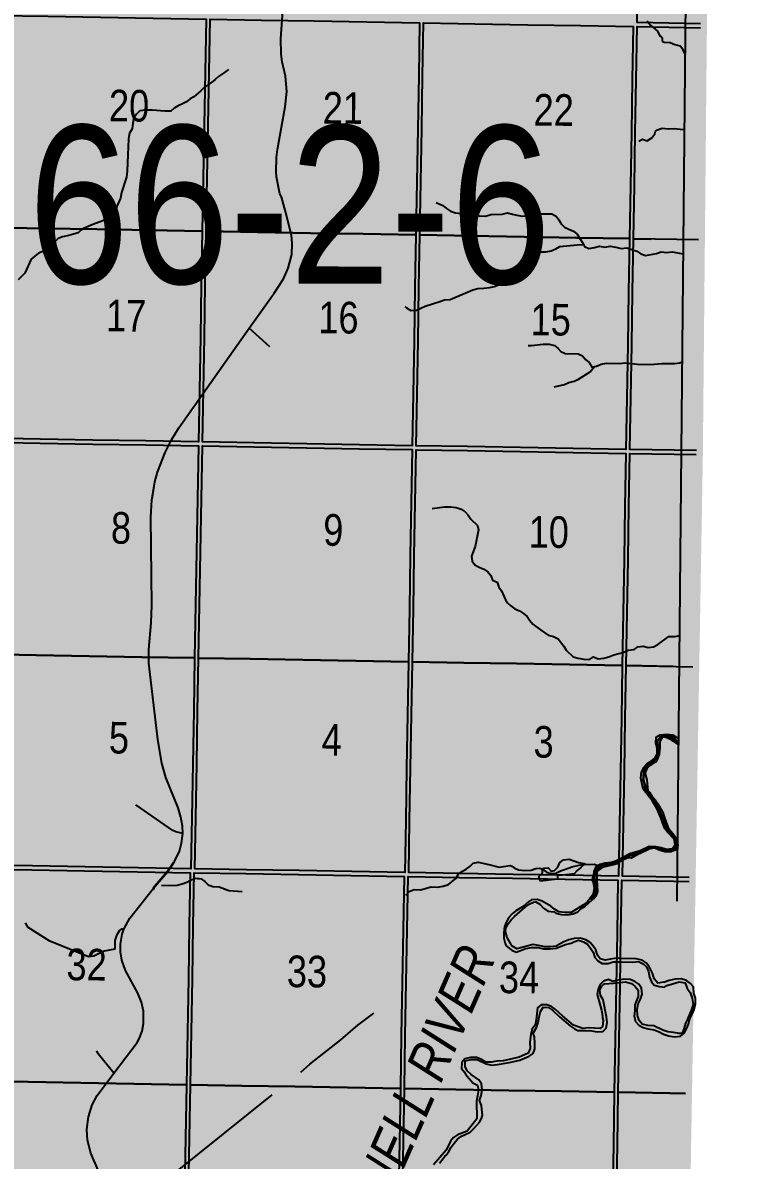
# Model space of a CAD drawing. Extents: x 406396 to 410344, y 6062839 to 6066265.
# Drawn here: x 410088.8 to 410268.8, y 6063190.3 to 6063477.4 of the extents above; entities that cross this region are included whole.
import ezdxf
from ezdxf.enums import TextEntityAlignment as Align

# ---------------------------------------------------------------- set-up
doc = ezdxf.new("R2010")
doc.units = 0
doc.header["$LTSCALE"] = 5
doc.linetypes.add('DASHED2', pattern=[9.525, 6.35, -3.175])
for name, color, linetype in [('Quarters', 8, 'Continuous'), ('RoadSeg', 57, 'DASHED2'), ('T-WATER', 160, 'Continuous'), ('T-WATER-T', 170, 'Continuous')]:
    doc.layers.add(name, color=color, linetype=linetype)
doc.layers.add('ROUTE-MAP-BACKGROUND-H', color=7, linetype='Continuous', true_color=0xf0ebff)
doc.styles.add('120', font='ARIALN.TTF', dxfattribs={"height": 13})
doc.styles.add('80LS', font='ARIALNI.TTF', dxfattribs={"height": 10})

msp = doc.modelspace()

# ---------------------------------------------------------------- hatches: boundary and pattern name
at = {"layer": 'ROUTE-MAP-BACKGROUND-H'}
h = msp.add_hatch(color=256, dxfattribs=at)
h.dxf.hatch_style = 1
h.paths.add_polyline_path([(410258.66, 6063255.58), (410260.58, 6063368.34), (410268.76, 6064233.9), (408843.43, 6064264.01), (408831.79, 6063292.96), (408823.13, 6062965.95), (408855.63, 6062965.09), (408869, 6062964.74), (410253.21, 6062935.45)])

# ---------------------------------------------------------------- linework, layer by layer
at = {"layer": 'Quarters'}
for points in [[(410259.96, 6063477.1), (410244, 6063477.38), (410244.22, 6063490.42), (410244.45, 6063503.81), (410244.68, 6063517.19), (410244.91, 6063530.57), (410249.26, 6063530.49)], [(410259.44, 6063422.56), (410243.06, 6063422.84), (410243.29, 6063436.23), (410243.52, 6063449.61), (410243.75, 6063462.99), (410243.98, 6063476.37), (410259.95, 6063476.09)], [(410258.94, 6063369.36), (410242.15, 6063369.65), (410242.38, 6063382.7), (410242.6, 6063396.08), (410242.83, 6063409.46), (410243.06, 6063422.84), (410247.41, 6063422.77)], [(410253.03, 6063314.91), (410241.22, 6063315.12), (410241.45, 6063328.5), (410241.68, 6063341.88), (410241.91, 6063355.27), (410242.13, 6063368.65), (410258.93, 6063368.35)], [(410257.11, 6063261.63), (410240.31, 6063261.93), (410240.53, 6063274.97), (410240.76, 6063288.36), (410240.99, 6063301.74), (410241.22, 6063315.12), (410258.02, 6063314.83)], [(410256.18, 6063207.1), (410252.22, 6063207.17), (410239.22, 6063207.4), (410239.45, 6063220.78), (410239.68, 6063234.16), (410239.9, 6063247.54), (410240.13, 6063260.93), (410253.13, 6063260.7), (410257.1, 6063260.63)], [(410255.28, 6063153.91), (410251.32, 6063153.98), (410238.31, 6063154.21), (410238.53, 6063167.26), (410238.76, 6063180.64), (410238.99, 6063194.02), (410239.22, 6063207.4), (410252.22, 6063207.17), (410256.18, 6063207.1)]]:
    msp.add_lwpolyline(points, dxfattribs=at)
for points in [[(410134.14, 6063424.75), (410120.82, 6063424.99), (410107.5, 6063425.22), (410094.17, 6063425.45), (410081.19, 6063425.68), (410081.43, 6063439.06), (410081.67, 6063452.44), (410081.92, 6063465.83), (410082.16, 6063479.21), (410095.14, 6063478.98), (410108.46, 6063478.75), (410121.78, 6063478.51), (410135.1, 6063478.28), (410134.86, 6063464.9), (410134.62, 6063451.52), (410134.38, 6063438.13)], [(410188.1, 6063423.81), (410174.78, 6063424.04), (410161.46, 6063424.27), (410148.13, 6063424.51), (410135.15, 6063424.73), (410135.38, 6063438.12), (410135.62, 6063451.5), (410135.86, 6063464.88), (410136.1, 6063478.26), (410149.08, 6063478.03), (410162.4, 6063477.8), (410175.72, 6063477.57), (410189.04, 6063477.33), (410188.8, 6063463.95), (410188.57, 6063450.57), (410188.33, 6063437.19)], [(410242.06, 6063422.86), (410228.74, 6063423.1), (410215.41, 6063423.33), (410202.09, 6063423.56), (410189.1, 6063423.79), (410189.34, 6063437.17), (410189.57, 6063450.55), (410189.81, 6063463.94), (410190.04, 6063477.32), (410203.02, 6063477.09), (410216.34, 6063476.86), (410229.66, 6063476.62), (410242.97, 6063476.39), (410242.75, 6063463.01), (410242.52, 6063449.63), (410242.29, 6063436.24)], [(410134.14, 6063424.75), (410133.9, 6063411.37), (410133.66, 6063397.99), (410133.43, 6063384.61), (410133.19, 6063371.56), (410119.87, 6063371.79), (410106.54, 6063372.03), (410093.21, 6063372.26), (410080.22, 6063372.49), (410080.46, 6063385.54), (410080.7, 6063398.92), (410080.94, 6063412.3), (410081.19, 6063425.68), (410094.17, 6063425.45), (410107.5, 6063425.22), (410120.82, 6063424.99)], [(410188.1, 6063423.81), (410187.87, 6063410.43), (410187.63, 6063397.04), (410187.4, 6063383.66), (410187.17, 6063370.61), (410173.84, 6063370.85), (410160.52, 6063371.08), (410147.19, 6063371.31), (410134.2, 6063371.54), (410134.43, 6063384.59), (410134.67, 6063397.97), (410134.91, 6063411.35), (410135.15, 6063424.73), (410148.13, 6063424.51), (410161.46, 6063424.27), (410174.78, 6063424.04)], [(410242.06, 6063422.86), (410241.83, 6063409.48), (410241.6, 6063396.1), (410241.37, 6063382.72), (410241.15, 6063369.67), (410227.82, 6063369.9), (410214.49, 6063370.14), (410201.17, 6063370.37), (410188.17, 6063370.6), (410188.4, 6063383.64), (410188.64, 6063397.03), (410188.87, 6063410.41), (410189.1, 6063423.79), (410202.09, 6063423.56), (410215.41, 6063423.33), (410228.74, 6063423.1)], [(410132.22, 6063317.03), (410118.89, 6063317.26), (410105.56, 6063317.5), (410092.22, 6063317.73), (410079.23, 6063317.96), (410079.47, 6063331.34), (410079.71, 6063344.72), (410079.96, 6063358.1), (410080.2, 6063371.48), (410093.19, 6063371.26), (410106.52, 6063371.02), (410119.85, 6063370.79), (410133.17, 6063370.55), (410132.94, 6063357.17), (410132.7, 6063343.79), (410132.46, 6063330.41)], [(410186.22, 6063316.08), (410172.89, 6063316.32), (410159.55, 6063316.55), (410146.22, 6063316.78), (410133.22, 6063317.01), (410133.46, 6063330.39), (410133.7, 6063343.77), (410133.94, 6063357.16), (410134.18, 6063370.54), (410147.17, 6063370.31), (410160.5, 6063370.08), (410173.83, 6063369.84), (410187.15, 6063369.61), (410186.92, 6063356.23), (410186.69, 6063342.85), (410186.45, 6063329.46)], [(410240.22, 6063315.14), (410226.88, 6063315.37), (410213.55, 6063315.6), (410200.22, 6063315.84), (410187.22, 6063316.06), (410187.46, 6063329.45), (410187.69, 6063342.83), (410187.92, 6063356.21), (410188.16, 6063369.59), (410201.15, 6063369.37), (410214.48, 6063369.13), (410227.8, 6063368.9), (410241.13, 6063368.67), (410240.9, 6063355.28), (410240.67, 6063341.9), (410240.44, 6063328.52)], [(410132.22, 6063317.03), (410131.98, 6063303.65), (410131.74, 6063290.26), (410131.5, 6063276.88), (410131.27, 6063263.83), (410117.93, 6063264.07), (410104.6, 6063264.3), (410091.26, 6063264.54), (410078.26, 6063264.76), (410078.5, 6063277.81), (410078.74, 6063291.19), (410078.98, 6063304.58), (410079.23, 6063317.96), (410092.22, 6063317.73), (410105.56, 6063317.5), (410118.89, 6063317.26)], [(410186.22, 6063316.08), (410185.98, 6063302.7), (410185.75, 6063289.32), (410185.52, 6063275.94), (410185.29, 6063262.89), (410171.95, 6063263.12), (410158.61, 6063263.36), (410145.28, 6063263.59), (410132.27, 6063263.82), (410132.51, 6063276.86), (410132.75, 6063290.25), (410132.98, 6063303.63), (410133.22, 6063317.01), (410146.22, 6063316.78), (410159.55, 6063316.55), (410172.89, 6063316.32)], [(410240.22, 6063315.14), (410239.99, 6063301.75), (410239.76, 6063288.37), (410239.53, 6063274.99), (410239.31, 6063261.94), (410225.97, 6063262.18), (410212.63, 6063262.41), (410199.3, 6063262.64), (410186.29, 6063262.87), (410186.52, 6063275.92), (410186.75, 6063289.3), (410186.99, 6063302.68), (410187.22, 6063316.06), (410200.22, 6063315.84), (410213.55, 6063315.6), (410226.88, 6063315.37)], [(410130.4, 6063222.7), (410130.16, 6063209.32), (410116.82, 6063209.56), (410103.48, 6063209.79), (410090.14, 6063210.03), (410077.14, 6063210.26), (410077.38, 6063223.63), (410077.62, 6063237.01), (410077.87, 6063250.39), (410078.11, 6063263.76), (410091.11, 6063263.54), (410104.44, 6063263.3), (410117.78, 6063263.07), (410131.11, 6063262.83), (410130.87, 6063249.46), (410130.64, 6063236.08)], [(410184.42, 6063221.75), (410184.19, 6063208.37), (410170.85, 6063208.61), (410157.51, 6063208.84), (410144.17, 6063209.07), (410131.16, 6063209.3), (410131.4, 6063222.68), (410131.64, 6063236.06), (410131.88, 6063249.44), (410132.12, 6063262.82), (410145.12, 6063262.59), (410158.45, 6063262.36), (410171.79, 6063262.12), (410185.12, 6063261.89), (410184.89, 6063248.51), (410184.65, 6063235.13)], [(410238.44, 6063220.8), (410238.21, 6063207.42), (410224.87, 6063207.65), (410211.54, 6063207.89), (410198.2, 6063208.12), (410185.19, 6063208.35), (410185.42, 6063221.73), (410185.66, 6063235.11), (410185.89, 6063248.49), (410186.13, 6063261.87), (410199.13, 6063261.64), (410212.46, 6063261.41), (410225.79, 6063261.18), (410239.13, 6063260.94), (410238.9, 6063247.56), (410238.67, 6063234.18)], [(410129.44, 6063169.19), (410129.21, 6063156.14), (410115.87, 6063156.38), (410102.52, 6063156.62), (410089.18, 6063156.85), (410076.17, 6063157.08), (410076.41, 6063170.13), (410076.65, 6063183.5), (410076.89, 6063196.88), (410077.14, 6063210.26), (410090.14, 6063210.03), (410103.48, 6063209.79), (410116.82, 6063209.56), (410130.16, 6063209.32), (410129.92, 6063195.94), (410129.68, 6063182.56)], [(410183.49, 6063168.23), (410183.26, 6063155.19), (410169.91, 6063155.42), (410156.57, 6063155.66), (410143.22, 6063155.89), (410130.21, 6063156.12), (410130.45, 6063169.17), (410130.69, 6063182.55), (410130.92, 6063195.93), (410131.16, 6063209.3), (410144.17, 6063209.07), (410157.51, 6063208.84), (410170.85, 6063208.61), (410184.19, 6063208.37), (410183.95, 6063194.99), (410183.72, 6063181.61)], [(410237.53, 6063167.28), (410237.3, 6063154.23), (410223.96, 6063154.47), (410210.62, 6063154.7), (410197.27, 6063154.94), (410184.26, 6063155.17), (410184.49, 6063168.21), (410184.72, 6063181.59), (410184.96, 6063194.97), (410185.19, 6063208.35), (410198.2, 6063208.12), (410211.54, 6063207.89), (410224.87, 6063207.65), (410238.21, 6063207.42), (410237.99, 6063194.04), (410237.76, 6063180.66)]]:
    msp.add_lwpolyline(points, close=True, dxfattribs=at)
at = {"layer": 'RoadSeg'}
msp.add_line((410151.18, 6063395.58), (410145.99, 6063400.27), dxfattribs=at)
for points in [[(410145.99, 6063400.27), (410152.31, 6063409.13), (410154.68, 6063412.75), (410155.87, 6063415.38), (410156.74, 6063418.84), (410156.87, 6063421.67), (410156.64, 6063423.74), (410155.18, 6063429.73), (410154.14, 6063433.42), (410153.74, 6063434.15), (410152.88, 6063438.45), (410152.78, 6063439.71), (410152.88, 6063443.34), (410153.15, 6063445.34), (410155.08, 6063456.12), (410155.51, 6063460.01), (410155.18, 6063463.87), (410154.31, 6063467.47), (410154.04, 6063469.4), (410154.01, 6063473.32), (410155.18, 6063491.46)], [(410121.46, 6063357.12), (410122.16, 6063361.47), (410122.86, 6063363.93), (410124.79, 6063368.92), (410126.39, 6063372.05), (410128.25, 6063375.11), (410145.99, 6063400.27)], [(410129.22, 6063272.75), (410129.15, 6063274.58), (410128.75, 6063276.81), (410128.02, 6063279.24), (410124.96, 6063286.89), (410123.93, 6063290.45), (410122.96, 6063296.44), (410120.63, 6063315.71), (410120.63, 6063319.17), (410121.26, 6063325.93), (410121.43, 6063330.32), (410121.16, 6063352.55), (410121.43, 6063356.91), (410122.16, 6063361.47), (410122.86, 6063363.93), (410124.79, 6063368.92), (410126.39, 6063372.05), (410128.25, 6063375.11), (410128.3, 6063375.18)], [(410129.22, 6063272.75), (410127.49, 6063273.11), (410126.69, 6063273.48), (410117.4, 6063279.93)], [(410121.75, 6063258.59), (410122, 6063258.9), (410122.26, 6063259.43), (410125.42, 6063263.09), (410127.15, 6063265.66), (410128.39, 6063268.29), (410128.92, 6063270.25), (410129.22, 6063272.75)], [(410114.34, 6063248.56), (410115.83, 6063251.35), (410121.86, 6063258.91), (410122.12, 6063259.44), (410125.28, 6063263.1), (410126.88, 6063265.46)], [(410114.34, 6063248.56), (410113.64, 6063248.56), (410113.21, 6063248.22), (410112.51, 6063246.96), (410112.04, 6063245.7), (410112.04, 6063243.57), (410109.35, 6063243), (410106.72, 6063241.8), (410105.39, 6063241.6), (410095.64, 6063245.53), (410090.18, 6063249.02), (410089.48, 6063250.15)], [(410111.84, 6063212.22), (410117.7, 6063219.94), (410118.23, 6063220.91), (410118.96, 6063222.84), (410119.3, 6063224.77), (410119.33, 6063227.86), (410118.83, 6063230.19), (410117.86, 6063232.39), (410114.74, 6063238.11), (410113.81, 6063240.74), (410113.47, 6063242.87), (410113.47, 6063244.8), (410113.9, 6063247.29), (410114.34, 6063248.56)], [(410112.01, 6063178.75), (410113.37, 6063178.92), (410115.34, 6063178.68), (410116.3, 6063178.85), (410127.01, 6063186.93), (410159.02, 6063212.49), (410161.32, 6063214.52), (410169.17, 6063220.67), (410173.46, 6063224.33), (410177.46, 6063227.39)], [(410111.84, 6063212.22), (410107.88, 6063217.08), (410107.52, 6063217.85)], [(410112.01, 6063178.75), (410109.78, 6063183.31), (410105.99, 6063192.06), (410105.19, 6063195.32), (410105.02, 6063198.05), (410105.39, 6063201.21), (410106.32, 6063204.24), (410107.62, 6063206.63), (410111.84, 6063212.22)]]:
    msp.add_lwpolyline(points, dxfattribs=at)
at = {"layer": 'ROUTE-MAP-BACKGROUND-H'}
msp.add_lwpolyline([(410263.4, 6064234.01), (410254.03, 6063255.68)], dxfattribs=at)
at = {"layer": 'T-WATER'}
for p, q in [((410251.94, 6063297.25), (410254.04, 6063296.1)), ((410245.83, 6063285.31), (410245.61, 6063287.01)), ((410234.13, 6063264.65), (410234.59, 6063264.47)), ((410234.45, 6063264.28), (410234.73, 6063264.42)), ((410234.59, 6063264.47), (410234.73, 6063264.42))]:
    msp.add_line(p, q, dxfattribs=at)
for points in [[(410246.53, 6063477.82), (410246.91, 6063477.29), (410247.35, 6063476.78), (410249.09, 6063475.19), (410249.64, 6063474.1), (410250, 6063473.95), (410250.33, 6063473.59), (410250.29, 6063472.87), (410250.59, 6063472.57), (410250.84, 6063472.45), (410252.34, 6063472.36), (410253.51, 6063471.84), (410254.87, 6063471.49), (410255.29, 6063471), (410255.41, 6063470.66), (410256.08, 6063469.28)], [(410140.76, 6063465.55), (410139.75, 6063464.83), (410139.48, 6063464.65)], [(410139.48, 6063464.65), (410139.22, 6063464.46), (410138.26, 6063463.78), (410137.4, 6063463), (410136.9, 6063462.64), (410136.63, 6063462.46), (410134.51, 6063460.97), (410133.74, 6063460.15), (410132, 6063458.69), (410131.07, 6063458.12), (410130.18, 6063457.42), (410129.15, 6063456.88), (410128.05, 6063456.42), (410127.04, 6063455.77), (410126.18, 6063455.04), (410124.68, 6063455.08), (410121.53, 6063455.31), (410119.87, 6063455.31), (410118.41, 6063455.11), (410117.56, 6063454.31), (410116.86, 6063453.33), (410116.58, 6063451.99), (410116.4, 6063450.57), (410115.76, 6063449.52), (410115.51, 6063448.08), (410115.18, 6063439.91), (410115.03, 6063438.39), (410113.75, 6063434.48), (410113.47, 6063433.06), (410111.92, 6063429.48), (410111.09, 6063428.61), (410110.14, 6063427.89), (410109, 6063427.36), (410106.52, 6063426.46), (410104.17, 6063425.43), (410103.5, 6063424.97), (410103.17, 6063424.67)], [(410244.44, 6063447.49), (410245.32, 6063447.94), (410246.55, 6063447.58), (410247.71, 6063448.27), (410248.42, 6063449.36), (410248.65, 6063449.95), (410249.15, 6063450.31), (410250.34, 6063450.75), (410251.84, 6063450.61), (410253.29, 6063450.64), (410254.83, 6063450.48), (410255.9, 6063450.45)], [(410193.26, 6063432.01), (410194.9, 6063431.23), (410195.8, 6063430.45), (410196.84, 6063429.78), (410198.14, 6063429.35), (410199.66, 6063429.22), (410201.28, 6063429.2), (410204.07, 6063428.62), (410205.67, 6063428.56), (410206.99, 6063428.93), (410209.93, 6063429.08), (410211.25, 6063429.36), (410212.52, 6063429.05), (410213.56, 6063428.78), (410215.03, 6063428.53), (410218.05, 6063428.79), (410219.35, 6063429.11), (410220.87, 6063429.15), (410222.46, 6063429.09), (410223.51, 6063428.51), (410224.19, 6063427.62), (410224.78, 6063426.6), (410225.63, 6063425.8), (410226.7, 6063425.22), (410227.92, 6063424.75), (410228.8, 6063423.96), (410230.11, 6063421.98), (410230.44, 6063421.38)], [(410103.17, 6063424.67), (410102.83, 6063424.36), (410100.45, 6063423.68), (410098.86, 6063423.3), (410097.73, 6063422.88), (410096.79, 6063421.98), (410096.2, 6063420.78), (410095.17, 6063420.09), (410092.74, 6063419.17), (410090.89, 6063417.66), (410089.33, 6063414.11), (410087.62, 6063412.44)], [(410185.28, 6063405.73), (410185.73, 6063405.37), (410186.78, 6063404.75), (410188.22, 6063404.8), (410190.42, 6063405.85), (410194.12, 6063406.97), (410195.3, 6063407.41), (410196.72, 6063407.54), (410197.93, 6063407.98), (410202.52, 6063409.94), (410203.75, 6063410.3), (410205.27, 6063410.35), (410206.66, 6063410.51), (410207.97, 6063410.82), (410209.09, 6063411.33), (410209.99, 6063412.1), (410210.19, 6063412.57), (410211.7, 6063414.24), (410215.17, 6063417.26), (410216.17, 6063417.91), (410218.3, 6063419.07), (410219.4, 6063419.57), (410220.92, 6063419.54), (410222.24, 6063419.81), (410223.43, 6063420.28), (410224.47, 6063420.91), (410228.8, 6063421.34), (410230.44, 6063421.38)], [(410230.44, 6063421.38), (410230.69, 6063420.92), (410231.82, 6063420.36), (410233.22, 6063420.6), (410234.45, 6063420.94), (410235.78, 6063420.72), (410237.16, 6063420.96), (410238.63, 6063420.72), (410239.94, 6063420.36), (410241.4, 6063420.52), (410243.93, 6063419.72), (410244.89, 6063419.03), (410246.08, 6063418.59), (410248.84, 6063419.09), (410250.03, 6063419.53), (410251.39, 6063419.39), (410252.82, 6063419.56), (410255.6, 6063419.07)], [(410216.48, 6063395.9), (410217.33, 6063395.93), (410220.25, 6063396.27), (410221.77, 6063396.22), (410223.07, 6063395.88), (410223.98, 6063395.22), (410224.67, 6063394.4), (410225.81, 6063393.85), (410229.11, 6063393.79), (410230.19, 6063393.25), (410230.95, 6063392.39), (410231.84, 6063391.58), (410232.54, 6063390.44), (410233.22, 6063390.6)], [(410223.03, 6063385.5), (410225.65, 6063386.07), (410226.75, 6063386.56), (410228.06, 6063386.89), (410229.14, 6063387.38), (410232.09, 6063389.27), (410233.22, 6063390.6)], [(410233.22, 6063390.6), (410233.68, 6063390.71), (410234.89, 6063391.18), (410236.27, 6063391.42), (410239.51, 6063391.31), (410240.92, 6063391.49), (410244.03, 6063391.19), (410247.32, 6063391.06), (410250.2, 6063391.39), (410253.39, 6063391.34), (410254.78, 6063391.55), (410255.34, 6063391.79)], [(410192.23, 6063354.78), (410195.32, 6063355.16), (410196.9, 6063355.17), (410198.26, 6063355.03), (410199.57, 6063354.62), (410200.52, 6063353.91), (410201.29, 6063353.06), (410201.97, 6063352.08), (410203.62, 6063350.49), (410203.92, 6063349.36), (410203.08, 6063345.14), (410202.11, 6063342.74), (410202.29, 6063341.47), (410202.97, 6063340.52), (410204.04, 6063339.92), (410205.25, 6063339.43), (410206.31, 6063338.8), (410207, 6063337.82), (410207.49, 6063336.66), (410208.66, 6063336.2), (410209.02, 6063334.91), (410209.72, 6063333.97), (410210.74, 6063331.7), (410211.25, 6063330.97), (410212.12, 6063330.15), (410213.08, 6063329.45), (410214.25, 6063328.91), (410215.25, 6063328.23), (410216.17, 6063327.46), (410216.85, 6063326.48), (410217.63, 6063325.59), (410219.53, 6063324.16), (410221.53, 6063322.79), (410222.86, 6063322.42), (410224.01, 6063321.89), (410225.43, 6063320), (410226.09, 6063319.02), (410227.79, 6063317.35), (410229.11, 6063317), (410230.54, 6063316.73), (410231.93, 6063316.68), (410232.93, 6063317.29), (410234.13, 6063316.82), (410235.6, 6063316.96), (410236.87, 6063317.32), (410238.06, 6063317.78), (410240.64, 6063318.46), (410241.71, 6063319.03), (410243.19, 6063319.18), (410244.19, 6063319.87), (410245.47, 6063320.03), (410246.75, 6063319.65), (410248.1, 6063319.85), (410249.18, 6063320.41), (410251.99, 6063322.44), (410253.61, 6063322.41), (410254.68, 6063322.68)], [(410232.11, 6063256.16), (410233.03, 6063257.39), (410233.27, 6063258.81), (410233.02, 6063260.32), (410233.27, 6063261.07), (410233.3, 6063261.15), (410233.09, 6063262.08), (410233.03, 6063262.31), (410233.13, 6063263.12), (410233.63, 6063264.31), (410234.13, 6063264.65), (410234.62, 6063264.99), (410235.94, 6063265.34), (410237.51, 6063265.48), (410238.78, 6063265.93), (410239.34, 6063266.23), (410240.36, 6063266.75), (410242.11, 6063267.67), (410244.76, 6063268.41), (410247.05, 6063269.53), (410248.65, 6063269.44), (410250.05, 6063269.17), (410251.36, 6063268.77), (410252.9, 6063268.92), (410253.58, 6063269.91), (410253.29, 6063271.33), (410251.65, 6063273.03), (410250.94, 6063274.02), (410250.43, 6063275.24), (410250.04, 6063276.51), (410249.06, 6063278.9), (410247.81, 6063281.08), (410245.49, 6063283.91), (410244.95, 6063286.71), (410245.12, 6063288.28), (410245.14, 6063288.3), (410245.7, 6063289.39), (410246.45, 6063290.31), (410247.5, 6063290.95), (410248.44, 6063291.7), (410249.06, 6063292.74), (410249.04, 6063294.21), (410248.68, 6063295.54), (410248.76, 6063297.04), (410249.8, 6063297.64), (410251.37, 6063297.76), (410252.87, 6063297.6), (410253.94, 6063297.02), (410254.43, 6063296.52)], [(410254.42, 6063295.65), (410254.21, 6063295.91), (410253.41, 6063296.77), (410252.27, 6063297.32), (410251.25, 6063297.1), (410250.91, 6063297.09), (410250.3, 6063296.94), (410249.67, 6063295.93), (410249.71, 6063294.34), (410249.57, 6063292.77), (410249.15, 6063291.53), (410248.66, 6063290.72), (410248.33, 6063290.61), (410247.35, 6063289.94), (410246.46, 6063289.17), (410246.09, 6063288.29), (410246.04, 6063288.17), (410245.74, 6063287.77), (410245.5, 6063286.34), (410246.31, 6063283.8), (410246.68, 6063283.5), (410247.08, 6063283.16), (410247.73, 6063282.13), (410248.54, 6063281.24), (410249.23, 6063280.18), (410250.46, 6063278), (410250.87, 6063276.65), (410251.83, 6063274.18), (410252.55, 6063273.21), (410253.37, 6063272.31), (410254.01, 6063271.26), (410254.22, 6063269.77), (410253.72, 6063268.6), (410252.58, 6063268.08), (410250.94, 6063268.11), (410249.58, 6063268.55), (410248.45, 6063269.02), (410247.16, 6063268.82), (410246.83, 6063268.72), (410244.74, 6063267.69), (410244.08, 6063267.44), (410243.32, 6063267.49), (410242.04, 6063267.05), (410241.6, 6063266.56), (410240.35, 6063265.99), (410239.91, 6063265.79), (410239.33, 6063265.38), (410238.93, 6063265.1), (410237.91, 6063264.82), (410235.88, 6063264.91), (410234.63, 6063264.53), (410233.93, 6063263.56), (410233.76, 6063262.98), (410233.79, 6063262.06), (410233.83, 6063261.06), (410233.95, 6063258.11), (410233.56, 6063256.87), (410232.95, 6063256.14)], [(410245.61, 6063287.01), (410245.57, 6063287.37), (410245.66, 6063288.26), (410245.86, 6063288.84), (410246.16, 6063289.39), (410246.69, 6063289.97), (410248.29, 6063291.03), (410248.64, 6063291.38), (410249.03, 6063292.01), (410249.37, 6063292.9), (410249.39, 6063294.53), (410249.34, 6063294.95), (410249.22, 6063295.44), (410249.2, 6063296), (410249.39, 6063296.56), (410249.76, 6063297.06), (410250.4, 6063297.35), (410251.37, 6063297.43), (410251.75, 6063297.35), (410251.94, 6063297.25)], [(410254.41, 6063295.17), (410253.28, 6063295.97), (410252.54, 6063296.38), (410250.91, 6063297.09), (410251.25, 6063297.1), (410252.27, 6063297.32), (410253.41, 6063296.77), (410254.21, 6063295.91), (410254.42, 6063295.65)], [(410254.04, 6063296.1), (410254.32, 6063295.94), (410254.42, 6063295.86)], [(410236.45, 6063264.89), (410237.85, 6063265.16), (410239.11, 6063265.66), (410242.24, 6063267.25), (410244.97, 6063268.12), (410247.11, 6063269.22), (410248.56, 6063269.24), (410251.27, 6063268.44), (410252.66, 6063268.48), (410253.36, 6063268.83), (410253.9, 6063269.89), (410253.61, 6063271.42), (410252.6, 6063272.6), (410251.42, 6063274.03), (410250.44, 6063276.66), (410249.86, 6063278.13), (410248.45, 6063280.72), (410247.52, 6063281.9), (410246.32, 6063283.45), (410245.95, 6063284.32), (410245.83, 6063285.31)], [(410185.57, 6063257.19), (410186.4, 6063258.07), (410187.63, 6063258.55), (410189.25, 6063258.53), (410191.98, 6063259.24), (410193.58, 6063259.18), (410195.01, 6063259.45), (410196.32, 6063259.84), (410198.16, 6063261.36), (410198.77, 6063262.37), (410199.69, 6063263.12), (410200.79, 6063263.68), (410201.73, 6063264.4), (410202.54, 6063265.23), (410203.82, 6063265.49), (410206.56, 6063264.94), (410209.14, 6063264.23), (410211.9, 6063264.64), (410212.32, 6063264.47), (410212.93, 6063264.03), (410214.01, 6063263.54), (410215.58, 6063263.42), (410217.25, 6063263.43), (410218.43, 6063263.89), (410219.41, 6063263.97), (410220.06, 6063263.74)], [(410220.06, 6063263.74), (410221.1, 6063262.99), (410222.16, 6063262.64), (410223.27, 6063262.62), (410224.65, 6063263.31), (410225.89, 6063263.7), (410227.47, 6063264.32), (410230.13, 6063264.91), (410230.6, 6063264.94), (410230.73, 6063264.95), (410230.93, 6063264.96)], [(410230.93, 6063264.96), (410231.85, 6063264.88), (410233.13, 6063265.01), (410234.13, 6063264.65)], [(410232.48, 6063256.15), (410233.25, 6063257.09), (410233.38, 6063257.46), (410233.62, 6063258.82), (410233.6, 6063259.38), (410233.4, 6063260.52), (410233.31, 6063261.19), (410233.31, 6063261.97), (410233.56, 6063263.28), (410234.04, 6063264.07), (410234.45, 6063264.28)], [(410234.73, 6063264.42), (410234.85, 6063264.48), (410236.05, 6063264.81), (410236.45, 6063264.89)], [(410123.81, 6063259.61), (410127.8, 6063259.69), (410129.09, 6063259.99), (410130.27, 6063260.47), (410131.35, 6063261.03), (410132.49, 6063261.48), (410133.05, 6063261.4), (410133.32, 6063261.37), (410133.86, 6063261.29), (410134.79, 6063260.59), (410135.67, 6063259.75), (410135.83, 6063259.7)], [(410135.83, 6063259.7), (410136.1, 6063259.6), (410136.85, 6063259.34), (410138.41, 6063259.24), (410140.84, 6063258.35), (410144.25, 6063258.1)]]:
    msp.add_lwpolyline(points, dxfattribs=at)
for points in [[(410246.68, 6063283.5), (410246.31, 6063283.8), (410245.5, 6063286.34), (410245.74, 6063287.77), (410246.04, 6063288.17), (410246.12, 6063287.47), (410246.4, 6063286.31), (410246.68, 6063283.5)], [(410244.08, 6063267.44), (410242.5, 6063266.5), (410241.6, 6063266.56), (410242.04, 6063267.05), (410243.32, 6063267.49), (410244.08, 6063267.44)], [(410219.54, 6063260.72), (410219.36, 6063261.31), (410219.19, 6063261.87), (410219.61, 6063262.31), (410220.08, 6063262.82), (410220.06, 6063263.74), (410220.5, 6063263.98), (410221.53, 6063264.02), (410222.29, 6063263.24), (410223.07, 6063263.39), (410223.92, 6063264.24), (410224.42, 6063265.42), (410225.41, 6063266.05), (410226.8, 6063266.26), (410229.2, 6063265.37), (410230.63, 6063265.13), (410230.92, 6063264.97), (410230.43, 6063264.84), (410229.77, 6063264.13), (410228.86, 6063263.37), (410228.06, 6063262.51), (410226.78, 6063262.34), (410225.1, 6063262.22), (410223.84, 6063262.12), (410223.83, 6063261.24), (410223.77, 6063261.23), (410219.54, 6063260.72)], [(410237.91, 6063264.82), (410235.12, 6063264.17), (410234.12, 6063263.36), (410233.76, 6063262.98), (410233.93, 6063263.56), (410234.63, 6063264.53), (410235.88, 6063264.91), (410237.91, 6063264.82)], [(410233.03, 6063262.31), (410233.09, 6063262.08), (410233.3, 6063261.15), (410233.27, 6063261.07), (410233.02, 6063260.32), (410232.69, 6063261.07), (410232.69, 6063261.08), (410232.97, 6063262.08), (410233.03, 6063262.31)]]:
    msp.add_lwpolyline(points, close=True, dxfattribs=at)
at = {"layer": 'T-WATER', "linetype": 'Continuous'}
for points in [[(410232.53, 6063261.08), (410232.53, 6063261.07), (410232.86, 6063260.32), (410233.11, 6063258.81), (410232.87, 6063257.4), (410231.42, 6063255.44), (410230.46, 6063254.72), (410227.32, 6063252.82), (410225.69, 6063252.8), (410224.22, 6063252.97), (410223.14, 6063253.61), (410222.19, 6063254.35), (410219.99, 6063255.63), (410218.72, 6063256.1), (410217.33, 6063255.95), (410216.3, 6063255.32), (410215.47, 6063254.44), (410213.31, 6063253.2), (410212.39, 6063252.43), (410212.27, 6063252.29), (410211.58, 6063251.51), (410210.97, 6063250.46), (410210.49, 6063249.27), (410210.28, 6063247.77), (410210.31, 6063246.33), (410210.65, 6063244.98), (410210.92, 6063244.36), (410212.11, 6063243.45), (410212.32, 6063243.3), (410213.44, 6063242.76), (410215.86, 6063243.71), (410217.34, 6063243.94), (410218.95, 6063243.92), (410220.33, 6063243.64), (410221.95, 6063243.62), (410223.49, 6063243.74), (410225.91, 6063244.72), (410227.28, 6063245.06), (410227.96, 6063245.35), (410229.14, 6063245.76), (410230.46, 6063245.41), (410231.48, 6063244.76), (410232.23, 6063243.81), (410232.86, 6063242.75), (410233.28, 6063241.45), (410234.07, 6063240.55), (410235.15, 6063239.92), (410236.62, 6063239.92), (410237.89, 6063240.31), (410238.74, 6063240.34), (410239.53, 6063240.37), (410239.75, 6063240.36), (410242.8, 6063240.27), (410244.33, 6063240.43), (410245.47, 6063239.86), (410246.32, 6063239.04), (410246.86, 6063237.88), (410247.08, 6063236.44), (410247.6, 6063235.26), (410248.24, 6063234.48), (410248.68, 6063234.4), (410249.53, 6063234.11), (410250.3, 6063234), (410250.91, 6063233.92), (410251, 6063233.99), (410251.51, 6063234.38), (410252.91, 6063234.75), (410254.61, 6063235.29), (410256.14, 6063235.05), (410256.53, 6063233.89), (410256.64, 6063233.56), (410257.34, 6063232.61), (410257.9, 6063231.18), (410258.1, 6063229.53), (410257.68, 6063228.26), (410256.69, 6063225.84), (410256.16, 6063224.84), (410255.77, 6063223.44), (410255.34, 6063222.28), (410254.57, 6063222.23), (410253.21, 6063222.51), (410251.77, 6063222.68), (410250.46, 6063223.1), (410248.17, 6063224.16), (410246.64, 6063224.26), (410245.26, 6063224.58), (410244.51, 6063225.53), (410244.08, 6063226.8), (410244, 6063228.39), (410244.27, 6063229.77)], [(410253.38, 6063221.44), (410254.91, 6063221.58), (410255.86, 6063222.31), (410256.44, 6063223.44), (410256.94, 6063224.64), (410257.29, 6063226), (410257.88, 6063227.11), (410258.36, 6063228.3), (410258.68, 6063229.69), (410258.73, 6063231.19), (410258.31, 6063232.45), (410258.23, 6063233.86), (410258.22, 6063234.02), (410257.43, 6063234.89), (410256.44, 6063235.63), (410255.13, 6063236.04), (410253.55, 6063235.92), (410252.1, 6063235.66), (410250.92, 6063235.17), (410250.69, 6063235.24), (410249.17, 6063234.91), (410248.3, 6063236.07), (410247.89, 6063237.47), (410247.42, 6063238.32), (410246.99, 6063239.18), (410246.5, 6063239.78), (410246.24, 6063240.1), (410245.23, 6063240.78), (410243.74, 6063241.11), (410239.76, 6063241.21), (410238.78, 6063241.23), (410238.76, 6063241.23), (410237.29, 6063241.04), (410235.94, 6063240.72), (410234.64, 6063241.08), (410233.94, 6063242.01), (410233.56, 6063243.33), (410232.89, 6063244.32), (410232.08, 6063245.24), (410231.06, 6063245.92), (410229.56, 6063246.28), (410228.07, 6063246.25), (410226.72, 6063245.87), (410225.5, 6063245.39), (410223.8, 6063244.47), (410223.53, 6063244.31), (410222.1, 6063244.08), (410220.51, 6063244.14), (410219.89, 6063244.26), (410217.71, 6063244.68), (410213.62, 6063243.64), (410212.35, 6063244.35), (410212.14, 6063244.73), (410211.16, 6063246.49), (410210.73, 6063247.96), (410210.85, 6063248.79), (410211.43, 6063249.9), (410212.17, 6063250.9), (410212.24, 6063250.98), (410212.97, 6063251.77), (410215.72, 6063254.16), (410216.69, 6063254.86), (410217.84, 6063255.4), (410218.4, 6063255.48), (410219.43, 6063254.86), (410220.3, 6063253.84), (410221.4, 6063253.11), (410223.02, 6063252.95), (410223.44, 6063252.65), (410224.79, 6063252.29), (410226.37, 6063252.21), (410227.81, 6063252.45), (410228.96, 6063252.96), (410229.84, 6063253.77), (410230.87, 6063254.4), (410232.64, 6063255.97), (410233.4, 6063256.87), (410233.79, 6063258.11), (410233.67, 6063261.06)], [(410244.27, 6063229.77), (410244.8, 6063230.92), (410245.21, 6063232.21), (410245.07, 6063233.69), (410244.79, 6063234.1), (410244.39, 6063234.68), (410243.38, 6063235.36), (410242.18, 6063235.86), (410240.63, 6063235.99), (410239.67, 6063235.81), (410239.21, 6063235.73), (410238.66, 6063235.59), (410237.87, 6063235.38), (410236.74, 6063235.85), (410235.51, 6063235.42), (410234.63, 6063234.61), (410234.5, 6063234.28), (410234.17, 6063233.41), (410233.85, 6063232.07), (410234.94, 6063228.13), (410235.2, 6063226.68), (410235.2, 6063226.1), (410235.4, 6063225.5), (410235.19, 6063224.04), (410234.62, 6063223.51), (410231.74, 6063223.68), (410230.3, 6063223.48), (410227.87, 6063224.37), (410225.12, 6063226.67), (410223.39, 6063228.31), (410222.39, 6063229.03), (410221.19, 6063229.51), (410219.74, 6063229.46), (410218.82, 6063228.69), (410218.47, 6063225.66), (410218.2, 6063224.35), (410217.45, 6063223.42), (410217.12, 6063222.01), (410216.88, 6063220.06), (410216.93, 6063218.48), (410216.49, 6063217.24), (410214.18, 6063216.31), (410211.63, 6063215.68), (410210.13, 6063215.31), (410208.52, 6063215.26), (410207.14, 6063215.03), (410205.75, 6063215.03), (410204.69, 6063215.69), (410203.45, 6063216.17), (410201.9, 6063216.19), (410200.49, 6063215.88), (410199.72, 6063214.92), (410199.66, 6063213.43), (410200.39, 6063212.45), (410200.6, 6063211.97), (410202.46, 6063209.8), (410203.68, 6063209.18), (410203.92, 6063208.05), (410203.93, 6063207.99), (410203.66, 6063206.53), (410203.37, 6063205.18), (410203.53, 6063200.69), (410201.04, 6063197.62), (410198.64, 6063196.64), (410197.6, 6063196.01), (410196.84, 6063195.07), (410195.75, 6063192.76), (410192.53, 6063189.13)], [(410194.09, 6063189.5), (410195.02, 6063190.73), (410195.41, 6063191.26), (410195.75, 6063191.5), (410196.41, 6063192.47), (410197.03, 6063193.56), (410197.73, 6063194.57), (410198.51, 6063195.48), (410199.45, 6063196.22), (410201.77, 6063197.32), (410202.67, 6063198.15), (410204.21, 6063199.95), (410204.78, 6063201.06), (410204.89, 6063201.66), (410204.75, 6063203.17), (410204.66, 6063204.09), (410204.2, 6063205.3), (410204.58, 6063206.62), (410204.84, 6063208.03), (410204.84, 6063208.04), (410204.66, 6063209.53), (410204.02, 6063210.55), (410202.03, 6063211.92), (410201.12, 6063212.72), (410200.56, 6063213.86), (410200.57, 6063215.33), (410201.99, 6063215.7), (410203.55, 6063215.71), (410205.81, 6063214.56), (410207.2, 6063214.25), (410208.73, 6063214.38), (410211.62, 6063214.96), (410214.33, 6063215.5), (410216.7, 6063216.52), (410217.7, 6063217.21), (410218.17, 6063218.41), (410218.16, 6063219.84), (410218.03, 6063221.37), (410217.76, 6063222.34), (410218.55, 6063223.76), (410218.98, 6063225), (410219.25, 6063226.44), (410219.61, 6063227.78), (410220.22, 6063228.86), (410221.59, 6063228.79), (410222.63, 6063228.1), (410224.39, 6063226.44), (410227.14, 6063224.06), (410228.17, 6063223.39), (410229.04, 6063223), (410230.85, 6063223.02), (410232.43, 6063222.93), (410233.89, 6063222.66), (410235.28, 6063222.78), (410236.14, 6063223.57), (410236.42, 6063224.98), (410236.23, 6063226.48), (410235.41, 6063230.78), (410234.75, 6063231.81), (410234.53, 6063233.25), (410235.05, 6063234.2), (410235.12, 6063234.27), (410235.36, 6063234.53), (410235.76, 6063234.81), (410238.01, 6063234.94), (410238.65, 6063235.01), (410239.66, 6063235.13), (410241.01, 6063235.29), (410242.56, 6063234.89), (410243.4, 6063234.19), (410243.45, 6063234.12), (410244.23, 6063233.18), (410244.26, 6063231.62), (410243.37, 6063229.5), (410243.37, 6063228.08), (410243.2, 6063226.58), (410243.59, 6063225.28), (410244.38, 6063224.32), (410245.48, 6063223.75), (410246.78, 6063223.38), (410248.26, 6063223.14), (410249.52, 6063222.69), (410250.63, 6063222.1), (410251.9, 6063221.68), (410253.38, 6063221.44)]]:
    msp.add_lwpolyline(points, dxfattribs=at)

# ---------------------------------------------------------------- texts
at = {"layer": 'RoadSeg', "style": '120'}
for s, height, rotation, p in [('20', 7.978, 359.4504, (410110.54, 6063452.48)), ('21', 7.978, 359.4504, (410164.54, 6063451.92)), ('22', 7.978, 359.4504, (410217.79, 6063451.41)), ('66-2-6', 39.889, 359.9576, (410090.19, 6063411.56)), ('17', 7.978, 359.4504, (410109.8, 6063399.48)), ('16', 7.978, 359.4504, (410163.42, 6063399.01)), ('15', 7.978, 359.4504, (410217.03, 6063398.5)), ('8', 7.98, 359.4504, (410111.05, 6063345.89)), ('9', 7.98, 359.4504, (410164.67, 6063345.37)), ('10', 7.978, 359.4504, (410216.54, 6063344.88)), ('5', 7.98, 359.4504, (410110.53, 6063292.94)), ('4', 7.98, 359.4504, (410164.25, 6063292.38)), ('3', 7.98, 359.4504, (410217.78, 6063291.9)), ('32', 7.971, 359.4504, (410099.82, 6063235.7)), ('33', 7.971, 359.4504, (410155.48, 6063233.96)), ('34', 7.971, 359.4504, (410209.05, 6063232.45))]:
    msp.add_text(s, height=height, rotation=rotation, dxfattribs=at).set_placement(p)
at = {"layer": 'T-WATER-T', "style": '80LS'}
msp.add_text('LATORNELL RIVER', height=9.9789, rotation=66.3383, dxfattribs=at).set_placement((410187.43, 6063193.47), align=Align.CENTER)

doc.saveas('drawing.dxf')
